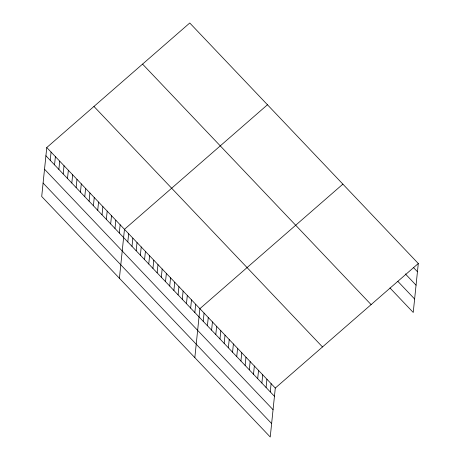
<?xml version="1.0" encoding="UTF-8"?>
<svg xmlns="http://www.w3.org/2000/svg" width="460" height="460" viewBox="0 0 460 460"><rect width="100%" height="100%" fill="white"/><g stroke="black" fill="none" stroke-linecap="round" stroke-linejoin="round"><path stroke-width="0.69" d="M46.765 147.545L41.705 196.495L270.238 437L275.298 388.05L418.295 263.505L189.761 23L46.765 147.545L275.298 388.05M50.232 160.321L51.083 152.087M54.544 164.864L55.395 156.63M58.863 169.406L59.714 161.178M63.181 173.949L64.032 165.721M67.499 178.492L68.35 170.263M71.812 183.034L72.663 174.806M76.13 187.577L76.981 179.348M80.448 192.119L81.299 183.891M84.766 196.661L85.617 188.433M89.079 201.21L89.93 192.976M93.397 205.752L94.248 197.518M97.715 210.295L98.566 202.061M102.034 214.837L102.885 206.603M106.346 219.38L107.197 211.146M110.664 223.922L111.515 215.688M114.983 228.465L115.834 220.231M119.301 233.007L120.152 224.773M119.41 278.265L124.465 229.316L267.461 104.771M127.805 241.96L128.656 233.726M131.997 246.37L132.848 238.136M136.183 250.775L137.034 242.546M140.375 255.185L141.226 246.957M144.566 259.595L145.417 251.367M148.752 264.005L149.603 255.771M152.944 268.416L153.795 260.182M157.136 272.826L157.987 264.592M161.322 277.23L162.173 269.002M165.514 281.641L166.365 273.412M169.705 286.051L170.556 277.817M173.892 290.461L174.742 282.227M178.083 294.872L178.934 286.637M182.275 299.282L183.126 291.048M186.461 303.686L187.312 295.458M190.653 308.096L191.504 299.868M194.844 312.507L195.695 304.273M194.827 357.633L199.881 308.683L342.878 184.138M203.222 321.327L204.073 313.093M207.414 325.732L208.265 317.503M211.6 330.142L212.451 321.914M215.792 334.552L216.643 326.324M219.983 338.962L220.834 330.728M224.169 343.373L225.02 335.139M228.361 347.783L229.212 339.549M232.553 352.188L233.404 343.959M236.739 356.598L237.59 348.369M240.931 361.008L241.782 352.774M245.122 365.418L245.973 357.184M249.308 369.828L250.159 361.594M253.5 374.239L254.351 366.005M257.692 378.643L258.543 370.415M261.878 383.053L262.729 374.825M266.07 387.464L266.921 379.23M270.261 391.874L271.112 383.64M418.295 263.505L413.235 312.455L389.959 287.96M413.252 267.323L417.444 271.733M405.346 273.901L416.053 285.171M397.865 281.376L414.627 299.017M142.571 64.101L371.105 304.606M93.955 106.444L322.489 346.949M45.914 155.779L274.447 396.284M44.522 169.217L273.062 409.716M43.096 183.057L271.63 423.562"/></g></svg>
